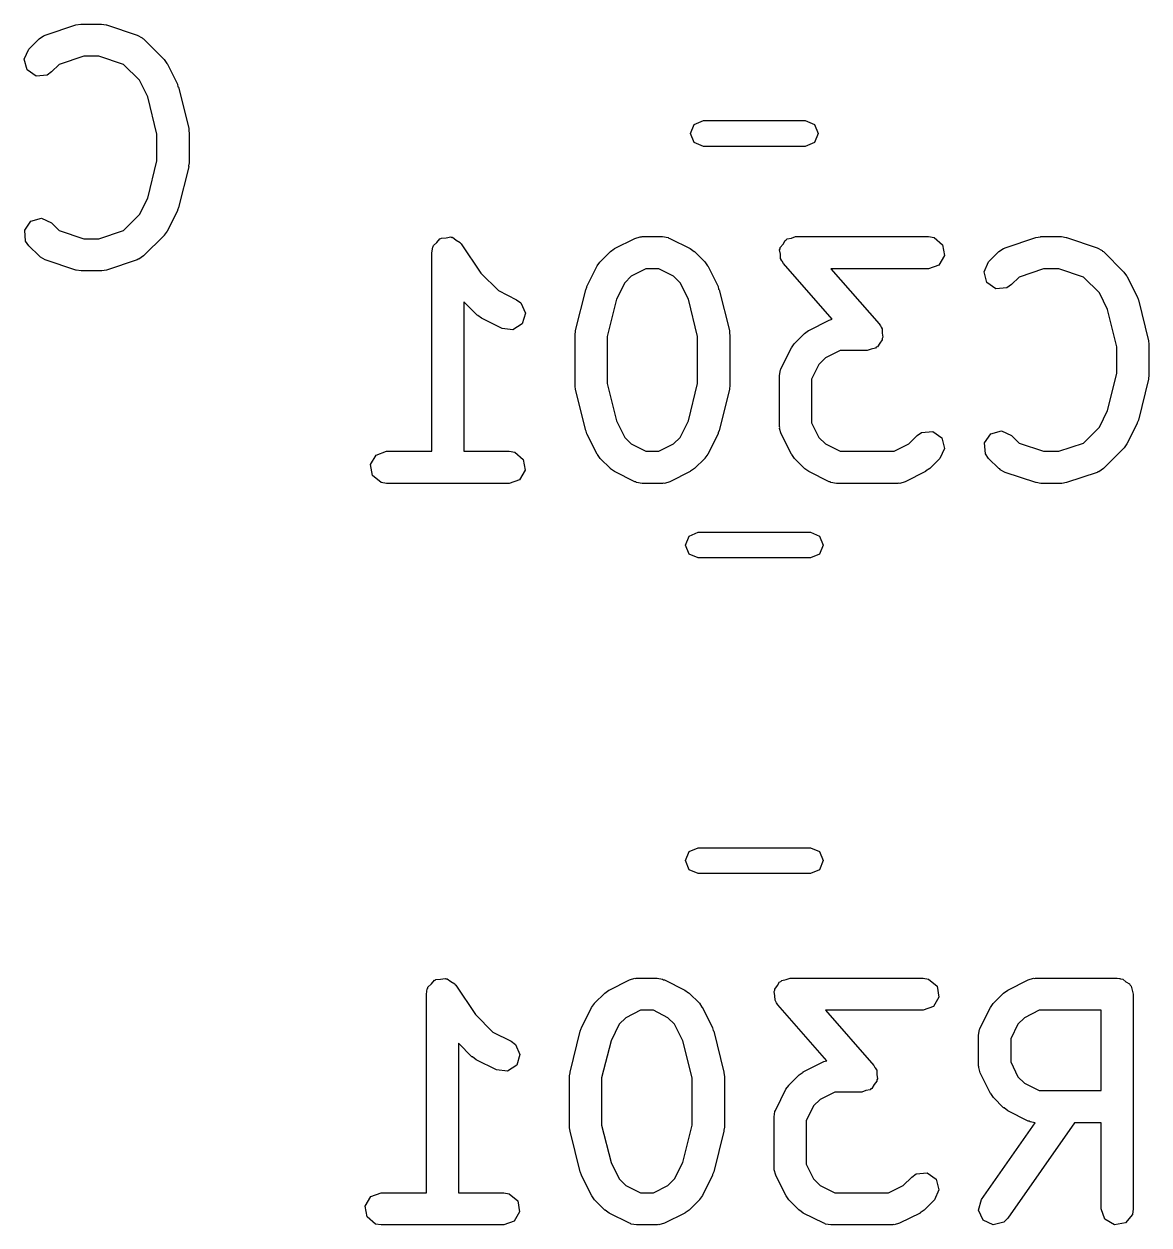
# Model space of a CAD drawing. Extents: x 109 to 192, y -153 to -42.
# Drawn here: x 182.78 to 188.02, y -92.6 to -87.01 of the extents above; entities that cross this region are included whole.
import ezdxf

# ---------------------------------------------------------------- set-up
doc = ezdxf.new("R2010")
doc.units = 0
doc.layers.add('BLACK', color=7, linetype='CONTINUOUS')

msp = doc.modelspace()

# ---------------------------------------------------------------- linework, layer by layer
at = {"layer": 'BLACK', "linetype": 'CONTINUOUS'}
for p, q in [((182.88, -87.0588), (183.023, -87.0112)), ((183.023, -87.0112), (183.045, -87.0079)), ((183.045, -87.0079), (183.047, -87.0074)), ((183.047, -87.0074), (183.142, -87.0074)), ((183.142, -87.0074), (183.164, -87.0113)), ((183.164, -87.0113), (183.165, -87.0112)), ((183.165, -87.0112), (183.308, -87.0588)), ((182.803, -87.1246), (182.851, -87.077)), ((182.851, -87.077), (182.872, -87.062)), ((182.872, -87.062), (182.876, -87.0616)), ((182.876, -87.0616), (182.88, -87.0588)), ((183.308, -87.0588), (183.331, -87.0713)), ((183.331, -87.0713), (183.334, -87.0751)), ((183.334, -87.0751), (183.338, -87.077)), ((183.338, -87.077), (183.433, -87.1722)), ((182.781, -87.1711), (182.803, -87.1246)), ((183.059, -87.1574), (182.944, -87.1956)), ((183.13, -87.1574), (183.059, -87.1574)), ((183.244, -87.1956), (183.13, -87.1574)), ((182.795, -87.2206), (182.781, -87.1711)), ((182.837, -87.2501), (182.795, -87.2206)), ((182.944, -87.1956), (182.909, -87.2307)), ((183.318, -87.2697), (183.244, -87.1956)), ((183.433, -87.1722), (183.446, -87.1906)), ((183.446, -87.1906), (183.447, -87.1917)), ((183.447, -87.1917), (183.495, -87.2869)), ((182.888, -87.2456), (182.837, -87.2501)), ((182.909, -87.2307), (182.888, -87.2456)), ((183.357, -87.3467), (183.318, -87.2697)), ((183.495, -87.2869), (183.498, -87.2993)), ((183.498, -87.2993), (183.5, -87.3023)), ((183.5, -87.3023), (183.548, -87.4928)), ((183.4, -87.5202), (183.357, -87.3467)), ((183.548, -87.4928), (183.549, -87.5077)), ((185.885, -87.5175), (185.902, -87.4751)), ((185.902, -87.4751), (185.945, -87.4575)), ((185.945, -87.4575), (186.419, -87.4575)), ((186.419, -87.4575), (186.462, -87.4751)), ((186.462, -87.4751), (186.479, -87.5175)), ((183.4, -87.6446), (183.4, -87.5202)), ((183.549, -87.5077), (183.55, -87.511)), ((183.55, -87.511), (183.55, -87.6538)), ((185.902, -87.5599), (185.885, -87.5175)), ((185.945, -87.5775), (185.902, -87.5599)), ((186.462, -87.5599), (186.419, -87.5775)), ((186.479, -87.5175), (186.462, -87.5599)), ((186.419, -87.5775), (185.945, -87.5775)), ((183.357, -87.8181), (183.4, -87.6446)), ((183.548, -87.672), (183.5, -87.8625)), ((183.55, -87.6538), (183.547, -87.6686)), ((183.547, -87.6686), (183.548, -87.672)), ((183.318, -87.8951), (183.357, -87.8181)), ((183.244, -87.9692), (183.318, -87.8951)), ((183.495, -87.8778), (183.447, -87.9731)), ((183.5, -87.8625), (183.495, -87.8743)), ((183.495, -87.8743), (183.495, -87.8778)), ((182.784, -87.9677), (182.813, -87.9257)), ((182.813, -87.9257), (182.863, -87.9124)), ((182.863, -87.9124), (182.909, -87.9341)), ((182.909, -87.9341), (182.944, -87.9692)), ((182.788, -88.0188), (182.784, -87.9677)), ((182.944, -87.9692), (183.059, -88.0074)), ((183.059, -88.0074), (183.13, -88.0074)), ((183.13, -88.0074), (183.244, -87.9692)), ((183.433, -87.9926), (183.338, -88.0878)), ((183.434, -87.9911), (183.433, -87.9926)), ((183.447, -87.9731), (183.434, -87.9911)), ((184.704, -88.0247), (184.718, -88.008)), ((184.718, -88.008), (184.722, -88.0073)), ((184.722, -88.0073), (184.725, -88.0043)), ((184.725, -88.0043), (184.747, -88.0029)), ((184.747, -88.0029), (184.768, -87.9991)), ((184.768, -87.9991), (184.772, -88.0013)), ((184.772, -88.0013), (184.776, -88.001)), ((184.776, -88.001), (184.794, -88.0139)), ((185.531, -88.0535), (185.626, -88.0059)), ((185.626, -88.0059), (185.651, -87.9985)), ((185.651, -87.9985), (185.656, -87.9995)), ((185.656, -87.9995), (185.66, -87.998)), ((185.66, -87.998), (185.755, -87.998)), ((185.755, -87.998), (185.781, -88.0025)), ((185.781, -88.0025), (185.784, -88.0054)), ((185.784, -88.0054), (185.789, -88.0059)), ((185.789, -88.0059), (185.884, -88.0535)), ((186.331, -88.0135), (186.335, -88.0088)), ((186.335, -88.0088), (186.355, -88.0049)), ((186.355, -88.0049), (186.374, -87.998)), ((186.374, -87.998), (186.993, -87.998)), ((186.993, -87.998), (187.019, -88.0025)), ((187.019, -88.0025), (187.058, -88.0355)), ((187.35, -88.0494), (187.493, -88.0018)), ((187.493, -88.0018), (187.515, -87.9985)), ((187.515, -87.9985), (187.517, -87.998)), ((187.517, -87.998), (187.612, -87.998)), ((187.612, -87.998), (187.634, -88.0019)), ((187.634, -88.0019), (187.636, -88.0018)), ((187.636, -88.0018), (187.779, -88.0494)), ((182.803, -88.0402), (182.788, -88.0188)), ((182.851, -88.0878), (182.803, -88.0402)), ((184.68, -88.073), (184.685, -88.0473)), ((184.685, -88.0473), (184.687, -88.044)), ((184.687, -88.044), (184.688, -88.0397)), ((184.688, -88.0397), (184.704, -88.0247)), ((184.794, -88.0139), (184.812, -88.0248)), ((184.812, -88.0248), (184.814, -88.0288)), ((184.814, -88.0288), (184.817, -88.0314)), ((184.817, -88.0314), (184.909, -88.1681)), ((185.512, -88.0676), (185.53, -88.0547)), ((185.53, -88.0547), (185.531, -88.0535)), ((185.884, -88.0535), (185.902, -88.0669)), ((186.3, -88.06), (186.303, -88.0548)), ((186.304, -88.0799), (186.3, -88.06)), ((186.303, -88.0488), (186.316, -88.033)), ((186.303, -88.0548), (186.303, -88.0488)), ((186.316, -88.033), (186.326, -88.0155)), ((186.326, -88.0155), (186.331, -88.0135)), ((187.058, -88.0355), (187.067, -88.086)), ((187.321, -88.0676), (187.342, -88.0526)), ((187.342, -88.0526), (187.347, -88.0522)), ((187.347, -88.0522), (187.35, -88.0494)), ((187.779, -88.0494), (187.802, -88.0619)), ((187.802, -88.0619), (187.804, -88.0657)), ((182.855, -88.0897), (182.851, -88.0878)), ((182.857, -88.0935), (182.855, -88.0897)), ((182.88, -88.1059), (182.857, -88.0935)), ((183.023, -88.1535), (182.88, -88.1059)), ((183.308, -88.1059), (183.165, -88.1535)), ((183.312, -88.1031), (183.308, -88.1059)), ((183.316, -88.1027), (183.312, -88.1031)), ((183.338, -88.0878), (183.316, -88.1027)), ((184.68, -88.998), (184.68, -88.073)), ((185.45, -88.1347), (185.463, -88.1167)), ((185.463, -88.1167), (185.464, -88.1152)), ((185.464, -88.1152), (185.512, -88.0676)), ((185.902, -88.0669), (185.903, -88.0676)), ((185.903, -88.0676), (185.951, -88.1152)), ((185.951, -88.1152), (185.964, -88.1336)), ((186.304, -88.1001), (186.304, -88.0799)), ((186.309, -88.1074), (186.304, -88.1001)), ((186.309, -88.1105), (186.309, -88.1074)), ((186.312, -88.1127), (186.309, -88.1105)), ((186.318, -88.1224), (186.312, -88.1127)), ((187.067, -88.086), (187.041, -88.1304)), ((187.252, -88.1617), (187.273, -88.1152)), ((187.273, -88.1152), (187.321, -88.0676)), ((187.804, -88.0657), (187.808, -88.0676)), ((187.808, -88.0676), (187.903, -88.1628)), ((183.024, -88.1535), (183.023, -88.1535)), ((183.047, -88.1574), (183.024, -88.1535)), ((183.142, -88.1574), (183.047, -88.1574)), ((183.143, -88.1568), (183.142, -88.1574)), ((183.165, -88.1535), (183.143, -88.1568)), ((184.909, -88.1681), (184.99, -88.2494)), ((185.402, -88.2299), (185.45, -88.1347)), ((185.677, -88.148), (185.609, -88.1822)), ((185.737, -88.148), (185.677, -88.148)), ((185.806, -88.1822), (185.737, -88.148)), ((185.964, -88.1336), (185.965, -88.1347)), ((185.965, -88.1347), (186.013, -88.2299)), ((186.545, -88.3826), (186.318, -88.1224)), ((186.993, -88.148), (186.539, -88.148)), ((186.539, -88.148), (186.764, -88.4045)), ((187.041, -88.1304), (186.993, -88.148)), ((187.265, -88.2112), (187.252, -88.1617)), ((187.529, -88.148), (187.415, -88.1862)), ((187.6, -88.148), (187.529, -88.148)), ((187.715, -88.1862), (187.6, -88.148)), ((187.903, -88.1628), (187.916, -88.1812)), ((185.402, -88.2334), (185.402, -88.2299)), ((185.579, -88.2126), (185.54, -88.2896)), ((185.609, -88.1822), (185.579, -88.2126)), ((185.836, -88.2126), (185.806, -88.1822)), ((185.875, -88.2896), (185.836, -88.2126)), ((186.013, -88.2299), (186.016, -88.2423)), ((187.307, -88.2407), (187.265, -88.2112)), ((187.379, -88.2213), (187.358, -88.2362)), ((187.415, -88.1862), (187.379, -88.2213)), ((187.789, -88.2603), (187.715, -88.1862)), ((187.916, -88.1812), (187.917, -88.1823)), ((187.917, -88.1823), (187.965, -88.2775)), ((184.99, -88.2494), (185.074, -88.2916)), ((185.349, -88.4357), (185.397, -88.2453)), ((185.397, -88.2453), (185.402, -88.2334)), ((186.016, -88.2423), (186.018, -88.2453)), ((186.018, -88.2453), (186.066, -88.4357)), ((187.358, -88.2362), (187.307, -88.2407)), ((187.827, -88.3373), (187.789, -88.2603)), ((187.965, -88.2775), (187.969, -88.2899)), ((184.892, -88.3641), (184.83, -88.3017)), ((184.83, -88.3017), (184.83, -88.998)), ((185.074, -88.2916), (185.095, -88.3071)), ((185.095, -88.3071), (185.116, -88.3542)), ((185.54, -88.2896), (185.497, -88.4632)), ((185.918, -88.4632), (185.875, -88.2896)), ((187.87, -88.5108), (187.827, -88.3373)), ((187.969, -88.2899), (187.971, -88.2929)), ((187.971, -88.2929), (188.018, -88.4834)), ((184.894, -88.3648), (184.892, -88.3641)), ((184.912, -88.3782), (184.894, -88.3648)), ((185.007, -88.4258), (184.912, -88.3782)), ((185.116, -88.3542), (185.101, -88.4034)), ((186.436, -88.4345), (186.531, -88.3869)), ((186.531, -88.3869), (186.545, -88.3826)), ((185.058, -88.4316), (185.007, -88.4258)), ((185.101, -88.4034), (185.058, -88.4316)), ((185.347, -88.4539), (185.349, -88.4392)), ((185.347, -88.692), (185.347, -88.4539)), ((185.349, -88.4392), (185.349, -88.4357)), ((186.066, -88.4357), (186.067, -88.4507)), ((186.067, -88.4507), (186.068, -88.4539)), ((186.068, -88.4539), (186.068, -88.692)), ((186.369, -88.4961), (186.416, -88.4485)), ((186.416, -88.4485), (186.435, -88.4357)), ((186.435, -88.4357), (186.436, -88.4345)), ((186.764, -88.4045), (186.77, -88.4142)), ((186.77, -88.4142), (186.772, -88.4164)), ((186.772, -88.4164), (186.773, -88.4195)), ((186.773, -88.4195), (186.777, -88.4268)), ((186.777, -88.4268), (186.778, -88.447)), ((186.778, -88.447), (186.781, -88.467)), ((185.497, -88.4632), (185.497, -88.6828)), ((185.918, -88.6828), (185.918, -88.4632)), ((186.355, -88.5156), (186.368, -88.4976)), ((186.368, -88.4976), (186.369, -88.4961)), ((186.756, -88.5114), (186.75, -88.5134)), ((186.766, -88.4939), (186.756, -88.5114)), ((186.778, -88.4781), (186.766, -88.4939)), ((186.781, -88.467), (186.778, -88.4721)), ((186.778, -88.4721), (186.778, -88.4781)), ((187.87, -88.6352), (187.87, -88.5108)), ((188.018, -88.4834), (188.019, -88.4983)), ((188.019, -88.4983), (188.02, -88.5016)), ((188.02, -88.5016), (188.02, -88.6444)), ((186.307, -88.6109), (186.355, -88.5156)), ((186.514, -88.5632), (186.483, -88.5936)), ((186.582, -88.5289), (186.514, -88.5632)), ((186.707, -88.5289), (186.582, -88.5289)), ((186.726, -88.522), (186.707, -88.5289)), ((186.746, -88.5181), (186.726, -88.522)), ((186.75, -88.5134), (186.746, -88.5181)), ((186.299, -88.6444), (186.304, -88.6188)), ((186.304, -88.6188), (186.306, -88.6153)), ((186.306, -88.6153), (186.307, -88.6109)), ((186.483, -88.5936), (186.449, -88.6621)), ((186.299, -88.8825), (186.299, -88.6444)), ((186.449, -88.6621), (186.449, -88.8648)), ((187.827, -88.8087), (187.87, -88.6352)), ((188.018, -88.6626), (187.971, -88.8531)), ((188.02, -88.6444), (188.018, -88.6592)), ((188.018, -88.6592), (188.018, -88.6626)), ((185.348, -88.6953), (185.347, -88.692)), ((185.349, -88.7102), (185.348, -88.6953)), ((185.397, -88.9007), (185.349, -88.7102)), ((185.497, -88.6828), (185.54, -88.8563)), ((185.875, -88.8563), (185.918, -88.6828)), ((186.066, -88.7102), (186.018, -88.9007)), ((186.068, -88.692), (186.066, -88.7068)), ((186.066, -88.7068), (186.066, -88.7102)), ((187.789, -88.8857), (187.827, -88.8087)), ((185.399, -88.9036), (185.397, -88.9007)), ((185.402, -88.916), (185.399, -88.9036)), ((185.54, -88.8563), (185.579, -88.9333)), ((185.836, -88.9333), (185.875, -88.8563)), ((186.018, -88.9007), (186.013, -88.9125)), ((186.301, -88.8867), (186.299, -88.8825)), ((186.3, -88.8911), (186.301, -88.8867)), ((186.307, -88.916), (186.3, -88.8911)), ((186.449, -88.8648), (186.483, -88.9333)), ((187.283, -88.9163), (187.333, -88.903)), ((187.333, -88.903), (187.379, -88.9247)), ((187.715, -88.9598), (187.789, -88.8857)), ((187.965, -88.8684), (187.917, -88.9637)), ((187.971, -88.8531), (187.965, -88.8649)), ((187.965, -88.8649), (187.965, -88.8684)), ((185.45, -89.0113), (185.402, -88.916)), ((185.579, -88.9333), (185.609, -88.9637)), ((185.806, -88.9637), (185.836, -88.9333)), ((186.013, -88.916), (185.965, -89.0113)), ((186.013, -88.9125), (186.013, -88.916)), ((186.355, -89.0113), (186.307, -88.916)), ((186.483, -88.9333), (186.514, -88.9637)), ((186.901, -88.9637), (186.94, -88.9247)), ((186.94, -88.9247), (186.961, -88.9098)), ((186.961, -88.9098), (187.013, -88.9053)), ((187.013, -88.9053), (187.055, -88.9347)), ((187.055, -88.9347), (187.068, -88.9843)), ((187.254, -88.9583), (187.283, -88.9163)), ((187.258, -89.0094), (187.254, -88.9583)), ((187.379, -88.9247), (187.415, -88.9598)), ((187.415, -88.9598), (187.529, -88.998)), ((187.6, -88.998), (187.715, -88.9598)), ((184.395, -89.06), (184.421, -89.0155)), ((184.421, -89.0155), (184.469, -88.998)), ((184.469, -88.998), (184.68, -88.998)), ((184.83, -88.998), (185.041, -88.998)), ((185.041, -88.998), (185.066, -89.0025)), ((185.066, -89.0025), (185.106, -89.0355)), ((185.451, -89.0124), (185.45, -89.0113)), ((185.464, -89.0308), (185.451, -89.0124)), ((185.609, -88.9637), (185.677, -88.998)), ((185.677, -88.998), (185.737, -88.998)), ((185.737, -88.998), (185.806, -88.9637)), ((185.965, -89.0113), (185.952, -89.0293)), ((186.356, -89.0124), (186.355, -89.0113)), ((186.369, -89.0308), (186.356, -89.0124)), ((186.514, -88.9637), (186.582, -88.998)), ((186.582, -88.998), (186.833, -88.998)), ((186.833, -88.998), (186.901, -88.9637)), ((187.068, -88.9843), (187.046, -89.0308)), ((187.273, -89.0308), (187.258, -89.0094)), ((187.529, -88.998), (187.6, -88.998)), ((187.903, -88.9832), (187.808, -89.0784)), ((187.904, -88.9817), (187.903, -88.9832)), ((187.917, -88.9637), (187.904, -88.9817)), ((184.404, -89.1105), (184.395, -89.06)), ((185.106, -89.0355), (185.115, -89.086)), ((185.512, -89.0784), (185.464, -89.0308)), ((185.951, -89.0308), (185.903, -89.0784)), ((185.952, -89.0293), (185.951, -89.0308)), ((186.416, -89.0784), (186.369, -89.0308)), ((187.046, -89.0308), (186.999, -89.0784)), ((187.321, -89.0784), (187.273, -89.0308)), ((184.444, -89.1435), (184.404, -89.1105)), ((185.115, -89.086), (185.089, -89.1304)), ((185.513, -89.0791), (185.512, -89.0784)), ((185.531, -89.0924), (185.513, -89.0791)), ((185.626, -89.1401), (185.531, -89.0924)), ((185.884, -89.0924), (185.789, -89.1401)), ((185.885, -89.0913), (185.884, -89.0924)), ((185.903, -89.0784), (185.885, -89.0913)), ((186.418, -89.0791), (186.416, -89.0784)), ((186.436, -89.0924), (186.418, -89.0791)), ((186.531, -89.1401), (186.436, -89.0924)), ((186.979, -89.0924), (186.884, -89.1401)), ((186.98, -89.0913), (186.979, -89.0924)), ((186.999, -89.0784), (186.98, -89.0913)), ((187.325, -89.0803), (187.321, -89.0784)), ((187.327, -89.0841), (187.325, -89.0803)), ((187.35, -89.0965), (187.327, -89.0841)), ((187.493, -89.1441), (187.35, -89.0965)), ((187.779, -89.0965), (187.636, -89.1441)), ((187.782, -89.0937), (187.779, -89.0965)), ((187.787, -89.0933), (187.782, -89.0937)), ((187.808, -89.0784), (187.787, -89.0933)), ((184.469, -89.148), (184.444, -89.1435)), ((185.041, -89.148), (184.469, -89.148)), ((185.089, -89.1304), (185.041, -89.148)), ((185.631, -89.1406), (185.626, -89.1401)), ((185.634, -89.1435), (185.631, -89.1406)), ((185.66, -89.148), (185.634, -89.1435)), ((185.755, -89.148), (185.66, -89.148)), ((185.759, -89.1464), (185.755, -89.148)), ((185.764, -89.1475), (185.759, -89.1464)), ((185.789, -89.1401), (185.764, -89.1475)), ((186.535, -89.1406), (186.531, -89.1401)), ((186.539, -89.1435), (186.535, -89.1406)), ((186.565, -89.148), (186.539, -89.1435)), ((186.85, -89.148), (186.565, -89.148)), ((186.854, -89.1464), (186.85, -89.148)), ((186.859, -89.1475), (186.854, -89.1464)), ((186.884, -89.1401), (186.859, -89.1475)), ((187.495, -89.1441), (187.493, -89.1441)), ((187.517, -89.148), (187.495, -89.1441)), ((187.612, -89.148), (187.517, -89.148)), ((187.614, -89.1474), (187.612, -89.148)), ((187.636, -89.1441), (187.614, -89.1474)), ((185.861, -89.435), (185.878, -89.3926)), ((185.878, -89.3926), (185.921, -89.375)), ((185.921, -89.375), (186.443, -89.375)), ((186.443, -89.375), (186.486, -89.3926)), ((186.486, -89.3926), (186.503, -89.435)), ((185.878, -89.4774), (185.861, -89.435)), ((186.503, -89.435), (186.486, -89.4774)), ((185.921, -89.495), (185.878, -89.4774)), ((186.443, -89.495), (185.921, -89.495)), ((186.486, -89.4774), (186.443, -89.495)), ((185.861, -90.905), (185.878, -90.8626)), ((185.878, -90.8626), (185.921, -90.845)), ((185.921, -90.845), (186.443, -90.845)), ((186.443, -90.845), (186.486, -90.8626)), ((186.486, -90.8626), (186.503, -90.905)), ((185.878, -90.9474), (185.861, -90.905)), ((186.503, -90.905), (186.486, -90.9474)), ((185.921, -90.965), (185.878, -90.9474)), ((186.443, -90.965), (185.921, -90.965)), ((186.486, -90.9474), (186.443, -90.965)), ((184.678, -91.4791), (184.692, -91.4624)), ((184.692, -91.4624), (184.696, -91.4617)), ((184.696, -91.4617), (184.699, -91.4587)), ((184.699, -91.4587), (184.721, -91.4573)), ((184.721, -91.4573), (184.743, -91.4535)), ((184.743, -91.4535), (184.746, -91.4557)), ((184.746, -91.4557), (184.751, -91.4554)), ((184.751, -91.4554), (184.768, -91.4683)), ((184.768, -91.4683), (184.787, -91.4792)), ((185.506, -91.5079), (185.601, -91.4603)), ((185.601, -91.4603), (185.626, -91.4529)), ((185.626, -91.4529), (185.63, -91.4539)), ((185.63, -91.4539), (185.634, -91.4524)), ((185.634, -91.4524), (185.73, -91.4524)), ((185.73, -91.4524), (185.755, -91.4569)), ((185.755, -91.4569), (185.759, -91.4598)), ((185.759, -91.4598), (185.763, -91.4603)), ((185.763, -91.4603), (185.858, -91.5079)), ((186.29, -91.4874), (186.3, -91.4699)), ((186.3, -91.4699), (186.306, -91.4679)), ((186.306, -91.4679), (186.31, -91.4632)), ((186.31, -91.4632), (186.33, -91.4593)), ((186.33, -91.4593), (186.349, -91.4524)), ((186.349, -91.4524), (186.968, -91.4524)), ((186.968, -91.4524), (186.993, -91.4569)), ((186.993, -91.4569), (187.033, -91.4899)), ((187.363, -91.5079), (187.458, -91.4603)), ((187.458, -91.4603), (187.483, -91.4529)), ((187.483, -91.4529), (187.487, -91.4539)), ((187.487, -91.4539), (187.492, -91.4524)), ((187.492, -91.4524), (187.872, -91.4524)), ((187.872, -91.4524), (187.882, -91.4541)), ((187.882, -91.4541), (187.885, -91.4535)), ((187.885, -91.4535), (187.888, -91.4552)), ((187.888, -91.4552), (187.898, -91.4569)), ((187.898, -91.4569), (187.913, -91.4694)), ((187.913, -91.4694), (187.93, -91.4792)), ((184.655, -91.5274), (184.659, -91.5017)), ((184.655, -92.4524), (184.655, -91.5274)), ((184.659, -91.5017), (184.662, -91.4984)), ((184.662, -91.4941), (184.678, -91.4791)), ((184.662, -91.4984), (184.662, -91.4941)), ((184.787, -91.4792), (184.789, -91.4832)), ((184.789, -91.4832), (184.792, -91.4858)), ((184.792, -91.4858), (184.883, -91.6225)), ((185.438, -91.5696), (185.486, -91.522)), ((185.486, -91.522), (185.504, -91.5091)), ((185.504, -91.5091), (185.506, -91.5079)), ((185.858, -91.5079), (185.876, -91.5213)), ((185.876, -91.5213), (185.878, -91.522)), ((185.878, -91.522), (185.926, -91.5696)), ((186.275, -91.5144), (186.278, -91.5092)), ((186.278, -91.5343), (186.275, -91.5144)), ((186.278, -91.5032), (186.29, -91.4874)), ((186.278, -91.5092), (186.278, -91.5032)), ((187.033, -91.4899), (187.042, -91.5404)), ((187.296, -91.5696), (187.343, -91.522)), ((187.343, -91.522), (187.362, -91.5091)), ((187.362, -91.5091), (187.363, -91.5079)), ((187.93, -91.4792), (187.932, -91.4855)), ((187.932, -91.4855), (187.937, -91.4899)), ((187.937, -91.4899), (187.941, -91.5091)), ((187.941, -91.5091), (187.947, -91.5274)), ((187.947, -91.5274), (187.947, -92.5274)), ((185.377, -91.6843), (185.424, -91.5891)), ((185.424, -91.5891), (185.438, -91.5711)), ((185.438, -91.5711), (185.438, -91.5696)), ((185.926, -91.5696), (185.938, -91.588)), ((185.938, -91.588), (185.94, -91.5891)), ((185.94, -91.5891), (185.987, -91.6843)), ((186.279, -91.5545), (186.278, -91.5343)), ((186.283, -91.5618), (186.279, -91.5545)), ((186.284, -91.5649), (186.283, -91.5618)), ((186.286, -91.5671), (186.284, -91.5649)), ((186.292, -91.5768), (186.286, -91.5671)), ((186.52, -91.837), (186.292, -91.5768)), ((187.016, -91.5848), (186.968, -91.6024)), ((187.042, -91.5404), (187.016, -91.5848)), ((187.234, -91.6843), (187.282, -91.5891)), ((187.282, -91.5891), (187.295, -91.5711)), ((187.295, -91.5711), (187.296, -91.5696)), ((184.883, -91.6225), (184.965, -91.7038)), ((185.584, -91.6366), (185.553, -91.667)), ((185.652, -91.6024), (185.584, -91.6366)), ((185.712, -91.6024), (185.652, -91.6024)), ((185.78, -91.6366), (185.712, -91.6024)), ((185.811, -91.667), (185.78, -91.6366)), ((186.968, -91.6024), (186.514, -91.6024)), ((186.514, -91.6024), (186.738, -91.8589)), ((187.441, -91.6366), (187.41, -91.667)), ((187.509, -91.6024), (187.441, -91.6366)), ((187.797, -91.6024), (187.509, -91.6024)), ((187.797, -91.9762), (187.797, -91.6024)), ((185.324, -91.8901), (185.371, -91.6997)), ((185.371, -91.6997), (185.376, -91.6878)), ((185.376, -91.6878), (185.377, -91.6843)), ((185.553, -91.667), (185.515, -91.744)), ((185.849, -91.744), (185.811, -91.667)), ((185.987, -91.6843), (185.991, -91.6967)), ((185.991, -91.6967), (185.993, -91.6997)), ((185.993, -91.6997), (186.04, -91.8901)), ((187.226, -91.7179), (187.231, -91.6922)), ((187.231, -91.6922), (187.233, -91.6888)), ((187.233, -91.6888), (187.234, -91.6843)), ((187.41, -91.667), (187.376, -91.7356)), ((184.867, -91.8185), (184.805, -91.7561)), ((184.805, -91.7561), (184.805, -92.4524)), ((184.965, -91.7038), (185.049, -91.746)), ((185.049, -91.746), (185.07, -91.7615)), ((185.515, -91.744), (185.471, -91.9176)), ((185.893, -91.9176), (185.849, -91.744)), ((187.226, -91.8607), (187.226, -91.7179)), ((187.376, -91.7356), (187.376, -91.843)), ((185.07, -91.7615), (185.09, -91.8086)), ((185.09, -91.8086), (185.076, -91.8578)), ((184.869, -91.8192), (184.867, -91.8185)), ((184.887, -91.8326), (184.869, -91.8192)), ((184.982, -91.8802), (184.887, -91.8326)), ((185.076, -91.8578), (185.033, -91.886)), ((186.41, -91.8889), (186.506, -91.8413)), ((186.506, -91.8413), (186.52, -91.837)), ((186.738, -91.8589), (186.744, -91.8686)), ((186.744, -91.8686), (186.747, -91.8708)), ((187.228, -91.8649), (187.226, -91.8607)), ((187.227, -91.8693), (187.228, -91.8649)), ((187.234, -91.8943), (187.227, -91.8693)), ((187.376, -91.843), (187.41, -91.9115)), ((185.033, -91.886), (184.982, -91.8802)), ((185.321, -91.9083), (185.324, -91.8936)), ((185.321, -92.1464), (185.321, -91.9083)), ((185.324, -91.8936), (185.324, -91.8901)), ((185.471, -91.9176), (185.471, -92.1372)), ((185.893, -92.1372), (185.893, -91.9176)), ((186.04, -91.8901), (186.042, -91.9051)), ((186.042, -91.9051), (186.043, -91.9083)), ((186.043, -91.9083), (186.043, -92.1464)), ((186.343, -91.9505), (186.391, -91.9029)), ((186.391, -91.9029), (186.409, -91.8901)), ((186.409, -91.8901), (186.41, -91.8889)), ((186.747, -91.8708), (186.747, -91.8739)), ((186.747, -91.8739), (186.752, -91.8812)), ((186.752, -91.8812), (186.752, -91.9014)), ((186.752, -91.9014), (186.756, -91.9214)), ((186.756, -91.9214), (186.753, -91.9265)), ((187.282, -91.9895), (187.234, -91.8943)), ((187.41, -91.9115), (187.441, -91.9419)), ((186.282, -92.0653), (186.329, -91.97)), ((186.329, -91.97), (186.343, -91.952)), ((186.343, -91.952), (186.343, -91.9505)), ((186.701, -91.9764), (186.682, -91.9833)), ((186.721, -91.9725), (186.701, -91.9764)), ((186.725, -91.9678), (186.721, -91.9725)), ((186.73, -91.9658), (186.725, -91.9678)), ((186.74, -91.9483), (186.73, -91.9658)), ((186.753, -91.9325), (186.74, -91.9483)), ((186.753, -91.9265), (186.753, -91.9325)), ((187.441, -91.9419), (187.509, -91.9762)), ((187.509, -91.9762), (187.797, -91.9762)), ((186.488, -92.0176), (186.458, -92.048)), ((186.557, -91.9833), (186.488, -92.0176)), ((186.682, -91.9833), (186.557, -91.9833)), ((187.283, -91.9906), (187.282, -91.9895)), ((187.296, -92.009), (187.283, -91.9906)), ((187.343, -92.0566), (187.296, -92.009)), ((186.274, -92.0988), (186.278, -92.0732)), ((186.278, -92.0732), (186.281, -92.0697)), ((186.281, -92.0697), (186.282, -92.0653)), ((186.458, -92.048), (186.424, -92.1165)), ((187.345, -92.0573), (187.343, -92.0566)), ((187.363, -92.0707), (187.345, -92.0573)), ((187.458, -92.1183), (187.363, -92.0707)), ((185.322, -92.1497), (185.321, -92.1464)), ((185.471, -92.1372), (185.515, -92.3107)), ((185.849, -92.3107), (185.893, -92.1372)), ((186.043, -92.1464), (186.04, -92.1612)), ((186.274, -92.3369), (186.274, -92.0988)), ((186.424, -92.1165), (186.424, -92.3192)), ((187.24, -92.4844), (187.49, -92.126)), ((187.673, -92.1262), (187.362, -92.5704)), ((187.462, -92.1188), (187.458, -92.1183)), ((187.466, -92.1217), (187.462, -92.1188)), ((187.49, -92.126), (187.466, -92.1217)), ((187.797, -92.1262), (187.673, -92.1262)), ((187.797, -92.5274), (187.797, -92.1262)), ((185.324, -92.1646), (185.322, -92.1497)), ((185.371, -92.3551), (185.324, -92.1646)), ((186.04, -92.1646), (185.993, -92.3551)), ((186.04, -92.1612), (186.04, -92.1646)), ((185.515, -92.3107), (185.553, -92.3877)), ((185.811, -92.3877), (185.849, -92.3107)), ((185.373, -92.358), (185.371, -92.3551)), ((185.377, -92.3704), (185.373, -92.358)), ((185.424, -92.4657), (185.377, -92.3704)), ((185.987, -92.3704), (185.94, -92.4657)), ((185.988, -92.3669), (185.987, -92.3704)), ((185.993, -92.3551), (185.988, -92.3669)), ((186.275, -92.3411), (186.274, -92.3369)), ((186.274, -92.3455), (186.275, -92.3411)), ((186.282, -92.3704), (186.274, -92.3455)), ((186.329, -92.4657), (186.282, -92.3704)), ((186.424, -92.3192), (186.458, -92.3877)), ((186.915, -92.3791), (186.936, -92.3642)), ((186.936, -92.3642), (186.987, -92.3597)), ((186.987, -92.3597), (187.029, -92.3891)), ((185.553, -92.3877), (185.584, -92.4181)), ((185.584, -92.4181), (185.652, -92.4524)), ((185.712, -92.4524), (185.78, -92.4181)), ((185.78, -92.4181), (185.811, -92.3877)), ((186.458, -92.3877), (186.488, -92.4181)), ((186.488, -92.4181), (186.557, -92.4524)), ((186.807, -92.4524), (186.876, -92.4181)), ((186.876, -92.4181), (186.915, -92.3791)), ((187.029, -92.3891), (187.042, -92.4387)), ((184.37, -92.5144), (184.396, -92.4699)), ((184.396, -92.4699), (184.444, -92.4524)), ((184.444, -92.4524), (184.655, -92.4524)), ((184.805, -92.4524), (185.015, -92.4524)), ((185.015, -92.4524), (185.041, -92.4569)), ((185.041, -92.4569), (185.08, -92.4899)), ((185.426, -92.4668), (185.424, -92.4657)), ((185.438, -92.4852), (185.426, -92.4668)), ((185.486, -92.5328), (185.438, -92.4852)), ((185.652, -92.4524), (185.712, -92.4524)), ((185.926, -92.4852), (185.878, -92.5328)), ((185.94, -92.4657), (185.926, -92.4837)), ((185.926, -92.4837), (185.926, -92.4852)), ((186.33, -92.4668), (186.329, -92.4657)), ((186.343, -92.4852), (186.33, -92.4668)), ((186.391, -92.5328), (186.343, -92.4852)), ((186.557, -92.4524), (186.807, -92.4524)), ((187.021, -92.4852), (186.973, -92.5328)), ((187.042, -92.4387), (187.021, -92.4852)), ((187.226, -92.5339), (187.24, -92.4844)), ((184.379, -92.5649), (184.37, -92.5144)), ((185.089, -92.5404), (185.064, -92.5848)), ((185.08, -92.4899), (185.089, -92.5404)), ((185.488, -92.5335), (185.486, -92.5328)), ((185.506, -92.5468), (185.488, -92.5335)), ((185.878, -92.5328), (185.86, -92.5457)), ((186.392, -92.5335), (186.391, -92.5328)), ((186.41, -92.5468), (186.392, -92.5335)), ((186.973, -92.5328), (186.955, -92.5457)), ((187.248, -92.5804), (187.226, -92.5339)), ((187.815, -92.5756), (187.797, -92.5274)), ((187.947, -92.5274), (187.943, -92.553)), ((184.418, -92.5979), (184.379, -92.5649)), ((185.064, -92.5848), (185.015, -92.6024)), ((185.601, -92.5945), (185.506, -92.5468)), ((185.605, -92.595), (185.601, -92.5945)), ((185.609, -92.5979), (185.605, -92.595)), ((185.763, -92.5945), (185.738, -92.6019)), ((185.858, -92.5468), (185.763, -92.5945)), ((185.86, -92.5457), (185.858, -92.5468)), ((186.506, -92.5945), (186.41, -92.5468)), ((186.51, -92.595), (186.506, -92.5945)), ((186.513, -92.5979), (186.51, -92.595)), ((186.858, -92.5945), (186.833, -92.6019)), ((186.954, -92.5468), (186.858, -92.5945)), ((186.955, -92.5457), (186.954, -92.5468)), ((187.295, -92.6021), (187.248, -92.5804)), ((187.344, -92.5888), (187.295, -92.6021)), ((187.362, -92.5704), (187.344, -92.5888)), ((187.859, -92.6012), (187.815, -92.5756)), ((187.91, -92.5923), (187.859, -92.6012)), ((187.943, -92.553), (187.91, -92.5923)), ((184.444, -92.6024), (184.418, -92.5979)), ((185.015, -92.6024), (184.444, -92.6024)), ((185.634, -92.6024), (185.609, -92.5979)), ((185.73, -92.6024), (185.634, -92.6024)), ((185.734, -92.6008), (185.73, -92.6024)), ((185.738, -92.6019), (185.734, -92.6008)), ((186.539, -92.6024), (186.513, -92.5979)), ((186.825, -92.6024), (186.539, -92.6024)), ((186.829, -92.6008), (186.825, -92.6024)), ((186.833, -92.6019), (186.829, -92.6008))]:
    msp.add_line(p, q, dxfattribs=at)

doc.saveas('drawing.dxf')
